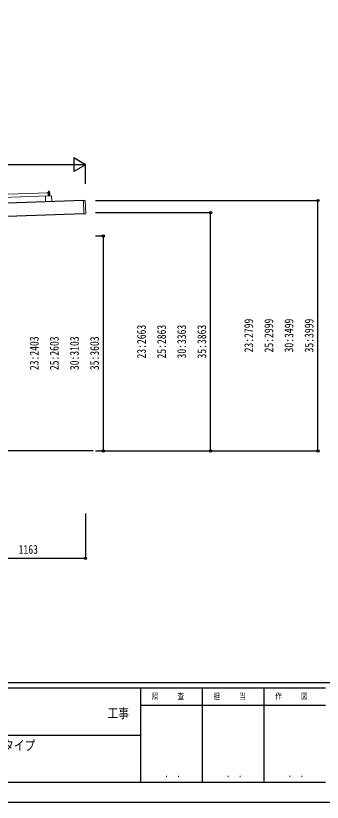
# Model space of a CAD drawing. Units: millimetres, scale not verified. Extents: x -12615 to 12615, y -8910 to 8910.
# Drawn here: x 2489 to 5919, y -8910 to -118 of the extents above; entities that cross this region are included whole.
import ezdxf
from ezdxf.enums import TextEntityAlignment as Align

# ---------------------------------------------------------------- set-up
doc = ezdxf.new("R2010")
doc.units = ezdxf.units.MM
doc.header["$LTSCALE"] = 40
for name, color, linetype in [('0-2_USER1', 3, 'Continuous'), ('0-5_YKK_A1', 4, 'Continuous'), ('0-6_YKK_D', 6, 'Continuous'), ('0-7_YKK_ZWAK', 7, 'Continuous')]:
    doc.layers.add(name, color=color, linetype=linetype)
doc.layers.add('0-4_YKK_13', color=4, linetype='Continuous', lineweight=18)
doc.styles.add('ＭＳ ゴシック', font='')
doc.styles.get('ＭＳ ゴシック').set_extended_font_data('MS Gothic')

msp = doc.modelspace()

# ---------------------------------------------------------------- linework, layer by layer
at = {"layer": '0-4_YKK_13'}
for p, q in [((1717.5, -2135.67), (2850.87, -2097.89)), ((2838.86, -2097.78), (2838.84, -2097.15)), ((2839.18, -2096.66), (2845.3, -2094.52)), ((2851.95, -2097.84), (2839.38, -2098.26)), ((2848.27, -2093.96), (2869.03, -2093.27)), ((2850.69, -2092.38), (2867.68, -2091.82)), ((2850.74, -2093.88), (2867.73, -2093.32)), ((2852.03, -2132.87), (2850.87, -2097.89)), ((2852.89, -2100.4), (2852.46, -2098.25)), ((2855.74, -2086.21), (2852.49, -2086.32)), ((2852.49, -2086.32), (2852.49, -2086.32)), ((2852.49, -2086.32), (2852.49, -2086.32)), ((2852.49, -2086.33), (2852.49, -2086.32)), ((2852.49, -2086.33), (2852.49, -2086.33)), ((2852.49, -2086.33), (2852.49, -2086.33)), ((2852.49, -2086.33), (2852.49, -2086.33)), ((2852.49, -2086.33), (2852.49, -2086.33)), ((2852.49, -2086.33), (2852.49, -2086.33)), ((2852.49, -2086.33), (2852.49, -2086.33)), ((2852.49, -2086.33), (2852.49, -2086.33)), ((2852.49, -2086.34), (2852.49, -2086.33)), ((2852.49, -2086.34), (2852.49, -2086.34)), ((2852.49, -2086.34), (2852.49, -2086.34)), ((2852.49, -2086.35), (2852.49, -2086.34)), ((2852.49, -2086.36), (2852.49, -2086.35)), ((2852.49, -2086.37), (2852.49, -2086.36)), ((2852.49, -2086.38), (2852.49, -2086.37)), ((2852.49, -2086.39), (2852.49, -2086.38)), ((2852.49, -2086.4), (2852.49, -2086.39)), ((2852.49, -2086.42), (2852.49, -2086.4)), ((2852.49, -2086.44), (2852.49, -2086.42)), ((2852.5, -2086.46), (2852.49, -2086.44)), ((2852.5, -2086.47), (2852.5, -2086.46)), ((2852.5, -2086.49), (2852.5, -2086.47)), ((2852.5, -2086.52), (2852.5, -2086.49)), ((2852.5, -2086.54), (2852.5, -2086.52)), ((2852.5, -2086.56), (2852.5, -2086.54)), ((2852.5, -2086.58), (2852.5, -2086.56)), ((2852.5, -2086.6), (2852.5, -2086.58)), ((2852.5, -2086.63), (2852.5, -2086.6)), ((2852.5, -2086.65), (2852.5, -2086.63)), ((2852.5, -2086.68), (2852.5, -2086.65)), ((2852.5, -2086.7), (2852.5, -2086.68)), ((2852.5, -2086.72), (2852.5, -2086.7)), ((2852.5, -2086.74), (2852.5, -2086.72)), ((2852.51, -2086.76), (2852.5, -2086.74)), ((2852.51, -2086.78), (2852.51, -2086.76)), ((2852.51, -2086.8), (2852.51, -2086.78)), ((2852.51, -2086.81), (2852.51, -2086.8)), ((2852.51, -2086.83), (2852.51, -2086.81)), ((2852.76, -2086.82), (2852.51, -2086.9)), ((2852.51, -2086.84), (2852.51, -2086.83)), ((2852.51, -2086.9), (2852.51, -2086.84)), ((2852.51, -2086.9), (2852.68, -2091.9)), ((2852.87, -2091.86), (2852.68, -2091.9)), ((2852.81, -2086.8), (2852.76, -2086.82)), ((2852.87, -2086.78), (2852.81, -2086.8)), ((2852.93, -2086.76), (2852.87, -2086.78)), ((2852.91, -2091.85), (2852.87, -2091.86)), ((2852.95, -2091.83), (2852.91, -2091.85)), ((2852.99, -2086.74), (2852.93, -2086.76)), ((2853, -2091.82), (2852.95, -2091.83)), ((2853.06, -2086.71), (2852.99, -2086.74)), ((2853.05, -2091.81), (2853, -2091.82)), ((2853.11, -2091.79), (2853.05, -2091.81)), ((2853.14, -2086.69), (2853.06, -2086.71)), ((2853.17, -2091.78), (2853.11, -2091.79)), ((2853.22, -2086.66), (2853.14, -2086.69)), ((2853.24, -2091.76), (2853.17, -2091.78)), ((2853.31, -2086.63), (2853.22, -2086.66)), ((2853.31, -2091.74), (2853.24, -2091.76)), ((2853.4, -2086.6), (2853.31, -2086.63)), ((2853.39, -2091.72), (2853.31, -2091.74)), ((2853.47, -2091.7), (2853.39, -2091.72)), ((2853.49, -2086.57), (2853.4, -2086.6)), ((2853.67, -2100.79), (2853.4, -2100.8)), ((2853.55, -2091.68), (2853.47, -2091.7)), ((2853.59, -2086.54), (2853.49, -2086.57)), ((2853.64, -2091.66), (2853.55, -2091.68)), ((2853.69, -2086.51), (2853.59, -2086.54)), ((2853.74, -2091.64), (2853.64, -2091.66)), ((2853.79, -2086.48), (2853.69, -2086.51)), ((2853.84, -2091.62), (2853.74, -2091.64)), ((2853.9, -2086.45), (2853.79, -2086.48)), ((2853.94, -2091.6), (2853.84, -2091.62)), ((2853.88, -2098.08), (2853.96, -2100.48)), ((2854, -2086.42), (2853.9, -2086.45)), ((2854.05, -2091.58), (2853.94, -2091.6)), ((2854.1, -2086.4), (2854, -2086.42)), ((2854.16, -2091.56), (2854.05, -2091.58)), ((2854.21, -2086.38), (2854.1, -2086.4)), ((2854.28, -2091.54), (2854.16, -2091.56)), ((2864.79, -2097.42), (2854.17, -2097.77)), ((2854.31, -2086.36), (2854.21, -2086.38)), ((2854.4, -2091.52), (2854.28, -2091.54)), ((2854.42, -2086.34), (2854.31, -2086.36)), ((2854.53, -2091.5), (2854.4, -2091.52)), ((2854.53, -2086.32), (2854.42, -2086.34)), ((2854.64, -2086.31), (2854.53, -2086.32)), ((2854.65, -2091.48), (2854.53, -2091.5)), ((2854.74, -2086.29), (2854.64, -2086.31)), ((2854.78, -2091.47), (2854.65, -2091.48)), ((2855.69, -2077.21), (2854.72, -2078.24)), ((2854.72, -2078.24), (2862.72, -2077.97)), ((2854.99, -2086.24), (2854.72, -2078.24)), ((2854.84, -2086.28), (2854.74, -2086.29)), ((2854.92, -2091.45), (2854.78, -2091.47)), ((2854.93, -2086.27), (2854.84, -2086.28)), ((2855.05, -2091.44), (2854.92, -2091.45)), ((2855.01, -2086.26), (2854.93, -2086.27)), ((2855.1, -2086.25), (2855.01, -2086.26)), ((2855.18, -2091.42), (2855.05, -2091.44)), ((2855.17, -2086.24), (2855.1, -2086.25)), ((2855.24, -2086.23), (2855.17, -2086.24)), ((2855.31, -2091.41), (2855.18, -2091.42)), ((2855.31, -2086.23), (2855.24, -2086.23)), ((2855.37, -2086.23), (2855.31, -2086.23)), ((2855.44, -2091.4), (2855.31, -2091.41)), ((2855.43, -2086.22), (2855.37, -2086.23)), ((2856.54, -2132.71), (2855.37, -2097.73)), ((2855.48, -2086.22), (2855.43, -2086.22)), ((2855.58, -2091.39), (2855.44, -2091.4)), ((2855.52, -2086.22), (2855.48, -2086.22)), ((2855.56, -2086.22), (2855.52, -2086.22)), ((2855.6, -2086.22), (2855.56, -2086.22)), ((2855.71, -2091.38), (2855.58, -2091.39)), ((2855.63, -2086.22), (2855.6, -2086.22)), ((2855.65, -2086.22), (2855.63, -2086.22)), ((2855.67, -2086.21), (2855.65, -2086.22)), ((2855.69, -2086.21), (2855.67, -2086.21)), ((2861.69, -2077.01), (2855.69, -2077.21)), ((2855.7, -2086.21), (2855.69, -2086.21)), ((2855.74, -2086.21), (2855.7, -2086.21)), ((2855.85, -2091.38), (2855.71, -2091.38)), ((2862.24, -2086), (2855.74, -2086.21)), ((2856.02, -2086.22), (2855.74, -2086.21)), ((2855.98, -2091.37), (2855.85, -2091.38)), ((2856.12, -2091.37), (2855.98, -2091.37)), ((2856.08, -2086.22), (2856.02, -2086.22)), ((2856.14, -2086.22), (2856.08, -2086.22)), ((2856.25, -2091.37), (2856.12, -2091.37)), ((2856.21, -2086.22), (2856.14, -2086.22)), ((2856.28, -2086.22), (2856.21, -2086.22)), ((2856.39, -2091.37), (2856.25, -2091.37)), ((2856.36, -2086.22), (2856.28, -2086.22)), ((2856.45, -2086.23), (2856.36, -2086.22)), ((2856.52, -2091.37), (2856.39, -2091.37)), ((2856.54, -2086.23), (2856.45, -2086.23)), ((2856.66, -2091.37), (2856.52, -2091.37)), ((2856.64, -2086.23), (2856.54, -2086.23)), ((2856.74, -2086.23), (2856.64, -2086.23)), ((2856.79, -2091.38), (2856.66, -2091.37)), ((2856.85, -2086.24), (2856.74, -2086.23)), ((2856.92, -2091.38), (2856.79, -2091.38)), ((2856.96, -2086.24), (2856.85, -2086.24)), ((2857.06, -2091.39), (2856.92, -2091.38)), ((2857.07, -2086.25), (2856.96, -2086.24)), ((2857.19, -2091.4), (2857.06, -2091.39)), ((2857.18, -2086.25), (2857.07, -2086.25)), ((2857.29, -2086.27), (2857.18, -2086.25)), ((2857.32, -2091.41), (2857.19, -2091.4)), ((2857.39, -2086.28), (2857.29, -2086.27)), ((2857.45, -2091.42), (2857.32, -2091.41)), ((2857.5, -2086.3), (2857.39, -2086.28)), ((2857.57, -2091.43), (2857.45, -2091.42)), ((2857.61, -2086.32), (2857.5, -2086.3)), ((2857.69, -2091.44), (2857.57, -2091.43)), ((2857.72, -2086.34), (2857.61, -2086.32)), ((2857.8, -2091.46), (2857.69, -2091.44)), ((2857.83, -2086.37), (2857.72, -2086.34)), ((2857.91, -2091.47), (2857.8, -2091.46)), ((2857.94, -2086.39), (2857.83, -2086.37)), ((2858.02, -2091.48), (2857.91, -2091.47)), ((2858.04, -2086.42), (2857.94, -2086.39)), ((2858.12, -2091.5), (2858.02, -2091.48)), ((2858.14, -2086.45), (2858.04, -2086.42)), ((2858.21, -2091.51), (2858.12, -2091.5)), ((2858.23, -2086.47), (2858.14, -2086.45)), ((2858.3, -2091.53), (2858.21, -2091.51)), ((2858.32, -2086.5), (2858.23, -2086.47)), ((2858.38, -2091.54), (2858.3, -2091.53)), ((2858.41, -2086.52), (2858.32, -2086.5)), ((2858.47, -2091.56), (2858.38, -2091.54)), ((2858.48, -2086.54), (2858.41, -2086.52)), ((2858.54, -2091.57), (2858.47, -2091.56)), ((2858.56, -2086.56), (2858.48, -2086.54)), ((2858.61, -2091.59), (2858.54, -2091.57)), ((2858.62, -2086.58), (2858.56, -2086.56)), ((2858.68, -2091.6), (2858.61, -2091.59)), ((2858.68, -2086.6), (2858.62, -2086.58)), ((2858.74, -2086.61), (2858.68, -2086.6)), ((2858.74, -2091.61), (2858.68, -2091.6)), ((2859.01, -2086.68), (2858.74, -2086.61)), ((2858.8, -2091.62), (2858.74, -2091.61)), ((2858.86, -2091.63), (2858.8, -2091.62)), ((2858.91, -2091.64), (2858.86, -2091.63)), ((2858.95, -2091.65), (2858.91, -2091.64)), ((2859.17, -2091.69), (2858.95, -2091.65)), ((2859.25, -2086.6), (2859.01, -2086.68)), ((2859.01, -2086.68), (2859.17, -2091.69)), ((2859.36, -2091.64), (2859.17, -2091.69)), ((2859.31, -2086.58), (2859.25, -2086.6)), ((2859.36, -2086.56), (2859.31, -2086.58)), ((2859.42, -2086.54), (2859.36, -2086.56)), ((2859.4, -2091.63), (2859.36, -2091.64)), ((2859.45, -2091.62), (2859.4, -2091.63)), ((2859.49, -2086.52), (2859.42, -2086.54)), ((2859.5, -2091.61), (2859.45, -2091.62)), ((2859.56, -2086.5), (2859.49, -2086.52)), ((2859.55, -2091.59), (2859.5, -2091.61)), ((2859.61, -2091.58), (2859.55, -2091.59)), ((2859.64, -2086.47), (2859.56, -2086.5)), ((2859.67, -2091.56), (2859.61, -2091.58)), ((2859.72, -2086.44), (2859.64, -2086.47)), ((2859.74, -2091.54), (2859.67, -2091.56)), ((2859.8, -2086.41), (2859.72, -2086.44)), ((2859.81, -2091.53), (2859.74, -2091.54)), ((2859.89, -2086.38), (2859.8, -2086.41)), ((2859.88, -2091.51), (2859.81, -2091.53)), ((2859.96, -2091.49), (2859.88, -2091.51)), ((2859.99, -2086.35), (2859.89, -2086.38)), ((2860.05, -2091.46), (2859.96, -2091.49)), ((2860.09, -2086.32), (2859.99, -2086.35)), ((2860.14, -2091.44), (2860.05, -2091.46)), ((2860.19, -2086.29), (2860.09, -2086.32)), ((2860.23, -2091.42), (2860.14, -2091.44)), ((2860.29, -2086.26), (2860.19, -2086.29)), ((2860.33, -2091.4), (2860.23, -2091.42)), ((2860.39, -2086.23), (2860.29, -2086.26)), ((2860.44, -2091.38), (2860.33, -2091.4)), ((2860.49, -2086.21), (2860.39, -2086.23)), ((2860.54, -2091.36), (2860.44, -2091.38)), ((2860.6, -2086.18), (2860.49, -2086.21)), ((2860.66, -2091.34), (2860.54, -2091.36)), ((2860.7, -2086.16), (2860.6, -2086.18)), ((2860.77, -2091.32), (2860.66, -2091.34)), ((2860.81, -2086.14), (2860.7, -2086.16)), ((2860.9, -2091.3), (2860.77, -2091.32)), ((2860.92, -2086.12), (2860.81, -2086.14)), ((2861.02, -2091.28), (2860.9, -2091.3)), ((2861.03, -2086.1), (2860.92, -2086.12)), ((2861.15, -2091.27), (2861.02, -2091.28)), ((2861.13, -2086.09), (2861.03, -2086.1)), ((2861.24, -2086.07), (2861.13, -2086.09)), ((2861.28, -2091.25), (2861.15, -2091.27)), ((2861.33, -2086.06), (2861.24, -2086.07)), ((2861.41, -2091.23), (2861.28, -2091.25)), ((2861.42, -2086.05), (2861.33, -2086.06)), ((2861.54, -2091.22), (2861.41, -2091.23)), ((2861.51, -2086.04), (2861.42, -2086.05)), ((2861.59, -2086.03), (2861.51, -2086.04)), ((2861.68, -2091.21), (2861.54, -2091.22)), ((2861.67, -2086.02), (2861.59, -2086.03)), ((2861.74, -2086.02), (2861.67, -2086.02)), ((2861.81, -2091.19), (2861.68, -2091.21)), ((2861.69, -2077.01), (2862.72, -2077.97)), ((2861.81, -2086.01), (2861.74, -2086.02)), ((2861.87, -2086.01), (2861.81, -2086.01)), ((2861.94, -2091.18), (2861.81, -2091.19)), ((2861.92, -2086.01), (2861.87, -2086.01)), ((2861.97, -2086.01), (2861.92, -2086.01)), ((2862.07, -2091.17), (2861.94, -2091.18)), ((2862.02, -2086), (2861.97, -2086.01)), ((2862.06, -2086), (2862.02, -2086)), ((2862.09, -2086), (2862.06, -2086)), ((2862.21, -2091.17), (2862.07, -2091.17)), ((2862.13, -2086), (2862.09, -2086)), ((2862.15, -2086), (2862.13, -2086)), ((2862.17, -2086), (2862.15, -2086)), ((2862.19, -2086), (2862.17, -2086)), ((2862.2, -2086), (2862.19, -2086)), ((2862.24, -2086), (2862.2, -2086)), ((2862.34, -2091.16), (2862.21, -2091.17)), ((2865.48, -2085.89), (2862.24, -2086)), ((2862.51, -2086), (2862.24, -2086)), ((2862.48, -2091.16), (2862.34, -2091.16)), ((2862.61, -2091.15), (2862.48, -2091.16)), ((2862.57, -2086), (2862.51, -2086)), ((2862.64, -2086), (2862.57, -2086)), ((2862.75, -2091.15), (2862.61, -2091.15)), ((2862.7, -2086.01), (2862.64, -2086)), ((2862.78, -2086.01), (2862.7, -2086.01)), ((2862.72, -2077.97), (2862.98, -2085.97)), ((2862.88, -2091.15), (2862.75, -2091.15)), ((2862.86, -2086.01), (2862.78, -2086.01)), ((2862.95, -2086.01), (2862.86, -2086.01)), ((2863.02, -2091.15), (2862.88, -2091.15)), ((2863.04, -2086.01), (2862.95, -2086.01)), ((2863.15, -2091.16), (2863.02, -2091.15)), ((2863.13, -2086.01), (2863.04, -2086.01)), ((2863.24, -2086.02), (2863.13, -2086.01)), ((2863.29, -2091.16), (2863.15, -2091.16)), ((2863.34, -2086.02), (2863.24, -2086.02)), ((2863.42, -2091.17), (2863.29, -2091.16)), ((2863.45, -2086.02), (2863.34, -2086.02)), ((2863.37, -2097.46), (2864.53, -2132.44)), ((2863.56, -2091.17), (2863.42, -2091.17)), ((2863.56, -2086.03), (2863.45, -2086.02)), ((2863.67, -2086.04), (2863.56, -2086.03)), ((2863.69, -2091.18), (2863.56, -2091.17)), ((2863.78, -2086.05), (2863.67, -2086.04)), ((2863.82, -2091.19), (2863.69, -2091.18)), ((2863.89, -2086.06), (2863.78, -2086.05)), ((2863.95, -2091.2), (2863.82, -2091.19)), ((2864, -2086.08), (2863.89, -2086.06)), ((2864.07, -2091.21), (2863.95, -2091.2)), ((2864.11, -2086.1), (2864, -2086.08)), ((2864.19, -2091.23), (2864.07, -2091.21)), ((2864.22, -2086.12), (2864.11, -2086.1)), ((2864.3, -2091.24), (2864.19, -2091.23)), ((2864.32, -2086.15), (2864.22, -2086.12)), ((2864.41, -2091.25), (2864.3, -2091.24)), ((2864.43, -2086.18), (2864.32, -2086.15)), ((2864.51, -2091.27), (2864.41, -2091.25)), ((2864.54, -2086.2), (2864.43, -2086.18)), ((2864.61, -2091.28), (2864.51, -2091.27)), ((2864.64, -2086.23), (2864.54, -2086.2)), ((2864.71, -2091.3), (2864.61, -2091.28)), ((2864.73, -2086.26), (2864.64, -2086.23)), ((2864.8, -2091.31), (2864.71, -2091.3)), ((2864.82, -2086.28), (2864.73, -2086.26)), ((2864.88, -2091.33), (2864.8, -2091.31)), ((2864.9, -2086.3), (2864.82, -2086.28)), ((2864.96, -2091.34), (2864.88, -2091.33)), ((2864.98, -2086.33), (2864.9, -2086.3)), ((2865.04, -2091.36), (2864.96, -2091.34)), ((2865.05, -2086.34), (2864.98, -2086.33)), ((2865.11, -2091.37), (2865.04, -2091.36)), ((2865.12, -2086.36), (2865.05, -2086.34)), ((2865.18, -2091.38), (2865.11, -2091.37)), ((2865.18, -2086.38), (2865.12, -2086.36)), ((2865.24, -2086.39), (2865.18, -2086.38)), ((2865.24, -2091.39), (2865.18, -2091.38)), ((2865.5, -2086.47), (2865.24, -2086.39)), ((2865.3, -2091.4), (2865.24, -2091.39)), ((2865.35, -2091.41), (2865.3, -2091.4)), ((2865.41, -2091.42), (2865.35, -2091.41)), ((2865.45, -2091.43), (2865.41, -2091.42)), ((2865.67, -2091.47), (2865.45, -2091.43)), ((2865.48, -2085.89), (2865.48, -2085.9)), ((2865.48, -2085.89), (2865.48, -2085.89)), ((2865.48, -2085.89), (2865.48, -2085.89)), ((2865.48, -2085.89), (2865.48, -2085.89)), ((2865.48, -2085.89), (2865.48, -2085.89)), ((2865.48, -2085.89), (2865.48, -2085.89)), ((2865.48, -2085.9), (2865.48, -2085.91)), ((2865.48, -2085.9), (2865.48, -2085.9)), ((2865.48, -2085.9), (2865.48, -2085.9)), ((2865.48, -2085.9), (2865.48, -2085.9)), ((2865.48, -2085.9), (2865.48, -2085.9)), ((2865.48, -2085.9), (2865.48, -2085.9)), ((2865.48, -2085.91), (2865.48, -2085.92)), ((2865.48, -2085.91), (2865.48, -2085.91)), ((2865.48, -2085.92), (2865.48, -2085.93)), ((2865.48, -2085.92), (2865.48, -2085.92)), ((2865.48, -2085.93), (2865.49, -2085.94)), ((2865.49, -2085.94), (2865.49, -2085.96)), ((2865.49, -2085.96), (2865.49, -2085.97)), ((2865.49, -2085.97), (2865.49, -2085.99)), ((2865.49, -2085.99), (2865.49, -2086)), ((2865.49, -2086), (2865.49, -2086.02)), ((2865.49, -2086.02), (2865.49, -2086.04)), ((2865.49, -2086.04), (2865.49, -2086.06)), ((2865.49, -2086.06), (2865.49, -2086.08)), ((2865.49, -2086.08), (2865.49, -2086.1)), ((2865.49, -2086.1), (2865.49, -2086.12)), ((2865.49, -2086.12), (2865.49, -2086.15)), ((2865.49, -2086.15), (2865.49, -2086.17)), ((2865.49, -2086.17), (2865.49, -2086.19)), ((2865.49, -2086.19), (2865.49, -2086.22)), ((2865.49, -2086.22), (2865.5, -2086.24)), ((2865.5, -2086.24), (2865.5, -2086.27)), ((2865.5, -2086.27), (2865.5, -2086.29)), ((2865.5, -2086.29), (2865.5, -2086.31)), ((2865.5, -2086.31), (2865.5, -2086.33)), ((2865.5, -2086.33), (2865.5, -2086.34)), ((2865.5, -2086.34), (2865.5, -2086.36)), ((2865.5, -2086.36), (2865.5, -2086.38)), ((2865.5, -2086.38), (2865.5, -2086.39)), ((2865.5, -2086.39), (2865.5, -2086.4)), ((2865.5, -2086.4), (2865.5, -2086.47)), ((2865.5, -2086.47), (2865.67, -2091.47)), ((2865.66, -2091.06), (2867.68, -2091.82)), ((2868.53, -2117.3), (2866.33, -2098.74)), ((2867.68, -2091.82), (2867.73, -2093.32)), ((2870.06, -2094.24), (2871.33, -2132.22)), ((2891.02, -2131.56), (2821.05, -2133.89)), ((2821.05, -2133.89), (2823.2, -2198.26)), ((2869.03, -2132.29), (2868.53, -2117.3)), ((2891.02, -2131.56), (2893.16, -2195.93)), ((3247.31, -2182.21), (3266.3, -2181.58)), ((3252.31, -2332.13), (3247.31, -2182.21)), ((3272.26, -2330.46), (3267.33, -2182.55)), ((3252.31, -2332.13), (3271.3, -2331.5))]:
    msp.add_line(p, q, dxfattribs=at)
for points in [[(2850.74, -2093.88), (2850.69, -2092.38), (2852.66, -2091.49)], [(2852.03, -2132.87), (1718.66, -2170.65), (1717.5, -2135.67)]]:
    msp.add_lwpolyline(points, dxfattribs=at)
for centre, radius, start, end in [((2839.34, -2097.13), 0.5, 109.26318, 181.90915), ((2839.36, -2097.76), 0.5, 181.90915, 271.90915), ((2848.6, -2103.96), 10, 91.90915, 109.26318), ((2851.97, -2098.34), 0.5, 11.37147, 91.90915), ((2853.38, -2100.3), 0.5, 191.37147, 271.90915), ((2853.66, -2100.49), 0.3, 271.90915, 1.90915), ((2854.18, -2098.07), 0.3, 91.90915, 181.90915), ((2864.84, -2098.92), 1.5, 6.76762, 91.90915), ((2869.06, -2094.27), 1, 1.90915, 91.90915), ((3266.33, -2182.58), 1, 1.90915, 91.90915), ((3271.26, -2330.5), 1, 271.90915, 1.90915)]:
    msp.add_arc(centre, radius, start, end, dxfattribs=at)
at = {"layer": '0-5_YKK_A1'}
for p, q in [((3247.38, -2184.21), (-2144.69, -2363.91)), ((-2139.86, -2508.83), (3252.21, -2329.1)), ((3357.39, -4982.18), (2169.01, -4982.18))]:
    msp.add_line(p, q, dxfattribs=at)
at = {"layer": '0-6_YKK_D'}
for p, q in [((3269.69, -1783.07), (3139.78, -1708.07)), ((3139.78, -1708.07), (3139.78, -1858.07)), ((3119.69, -1783.07), (-2012.1, -1783.07)), ((3269.69, -1783.07), (3009.88, -1783.07)), ((3269.69, -1783.07), (3139.78, -1858.07)), ((3269.69, -1996.87), (3269.69, -1782.07)), ((3383.53, -2183.07), (5870.69, -2183.07)), ((5869.69, -4982.18), (5869.69, -2183.07)), ((3383.53, -2319.18), (4670.69, -2319.18)), ((4669.69, -4982.18), (4669.69, -2319.18)), ((3383.53, -2579.18), (3470.69, -2579.18)), ((3469.69, -4982.18), (3469.69, -2579.18)), ((3383.53, -4982.18), (3470.69, -4982.18)), ((3383.53, -4982.18), (5870.69, -4982.18)), ((3384.53, -4982.18), (4670.69, -4982.18)), ((3269.69, -5682.18), (3269.69, -6183.18)), ((2106.51, -6182.18), (3269.69, -6182.18))]:
    msp.add_line(p, q, dxfattribs=at)
for centre in [(5869.69, -2183.07), (4669.69, -2319.18), (3469.69, -2579.18), (3469.69, -4982.18), (4669.69, -4982.18), (5869.69, -4982.18), (3269.69, -6182.18)]:
    msp.add_circle(centre, 12.75, dxfattribs=at)
at = {"layer": '0-7_YKK_ZWAK'}
for p, q in [((11685.06, -7575), (-11714.94, -7575)), ((3885.06, -7635), (-14.94, -7635)), ((4575.06, -7635), (4575.06, -8685)), ((5265.06, -7635), (5265.06, -8685)), ((5955.06, -7830), (3885.06, -7830)), ((-14.94, -8160), (3885.06, -8160)), ((-14.94, -8685), (3885.06, -8685)), ((3885.06, -8685), (5955.06, -8685))]:
    msp.add_line(p, q, dxfattribs=at)
msp.add_lwpolyline([(-12615, -8910), (12615, -8910), (12615, 8910), (-12615, 8910)], close=True, dxfattribs=at)
msp.add_lwpolyline([(5955.06, -7635), (3885.06, -7635), (3885.06, -8685)], dxfattribs=at)

# ---------------------------------------------------------------- texts
at = {"layer": '0-2_USER1', "style": 'ＭＳ ゴシック', "width": 0.8}
msp.add_text('カーポート ジーポートPro PV 900タイプ\u3000', height=110, dxfattribs=at).set_placement((489.47, -8363.23), align=Align.BOTTOM_LEFT)
at = {"layer": '0-6_YKK_D', "style": 'ＭＳ ゴシック', "width": 0.8}
for s, p in [('23:2799', (5174.69, -3881.43)), ('25:2999', (5399.69, -3881.43)), ('30:3499', (5624.69, -3881.43)), ('35:3999', (5849.69, -3881.43)), ('23:2663', (3974.69, -3949.48)), ('25:2863', (4199.69, -3949.48)), ('30:3363', (4424.69, -3949.48)), ('35:3863', (4649.69, -3949.48)), ('23:2403', (2774.69, -4079.48)), ('25:2603', (2999.69, -4079.48)), ('30:3103', (3224.69, -4079.48)), ('35:3603', (3449.69, -4079.48))]:
    msp.add_text(s, height=98.97, rotation=90, dxfattribs=at).set_placement(p, align=Align.BOTTOM_LEFT)
msp.add_text('1163', height=98.97, dxfattribs=at).set_placement((2522.5, -6162.18), align=Align.BOTTOM_LEFT)
at = {"layer": '0-7_YKK_ZWAK', "style": 'ＭＳ ゴシック', "width": 0.8}
for s, height, p in [('照     査', 65.98, (4009.26, -7777.5)), ('担     当', 65.98, (4701.66, -7777.5)), ('作     図', 65.98, (5391.66, -7777.5)), ('工事', 110, (3517, -8002.4)), ('． ．', 77.75, (4155, -8653.06)), ('． ．', 77.75, (4845, -8653.06)), ('． ．', 77.75, (5535, -8653.06))]:
    msp.add_text(s, height=height, dxfattribs=at).set_placement(p, align=Align.BOTTOM_LEFT)

doc.saveas('drawing.dxf')
